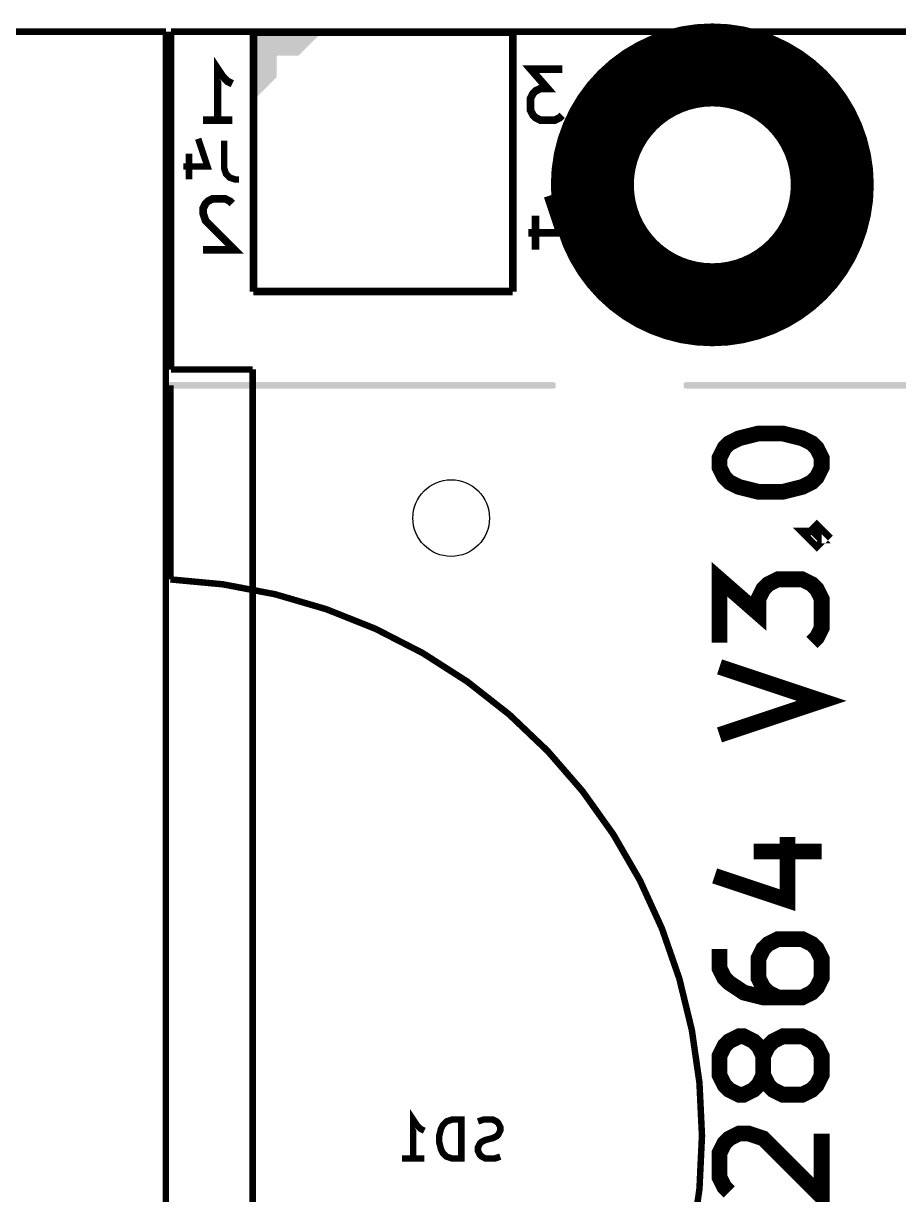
# Model space of a CAD drawing. Extents: x 66 to 205, y -127 to -80.
# Drawn here: x 95.51 to 112.65, y -102.78 to -79.84 of the extents above; entities that cross this region are included whole.
import ezdxf

# ---------------------------------------------------------------- set-up
doc = ezdxf.new("R2010")
doc.units = 0
doc.layers.get('0').update_dxf_attribs({"linetype": 'CONTINUOUS'})
for name, color, linetype in [('MKSMINI12864-B_SILKS_GBR', 5, 'CONTINUOUS'), ('MKSMINI12864-EDGE_CUTS_GBR', 3, 'CONTINUOUS'), ('MKSMINI12864-F_SILKS_GBR', 11, 'CONTINUOUS'), ('MKSMINI12864-NPTH_DRL', 12, 'CONTINUOUS')]:
    doc.layers.add(name, color=color, linetype=linetype)

# ---------------------------------------------------------------- blocks, each defined once
blk = doc.blocks.new('ROUND_63')
blk.add_circle((0, 0), 0.751)

msp = doc.modelspace()

# ---------------------------------------------------------------- linework, layer by layer
at = {"layer": 'MKSMINI12864-B_SILKS_GBR'}
for points, const_width in [([(105.0925, -80.01), (100.0125, -80.01)], 0.15), ([(100.0125, -80.01), (100.0125, -85.09)], 0.15), ([(105.0925, -85.09), (105.0925, -80.01)], 0.15), ([(99.314, -81.73238), (99.314, -80.73238), (99.409238, -80.875238), (99.504476, -80.970476), (99.599714, -81.018094)], 0.15), ([(106.060834, -80.73238), (105.441786, -80.73238), (105.77512, -81.113332), (105.632262, -81.113332), (105.537024, -81.160952), (105.489404, -81.20857), (105.441786, -81.303808), (105.441786, -81.541904), (105.489404, -81.637142), (105.537024, -81.68476), (105.632262, -81.73238), (105.917976, -81.73238), (106.013214, -81.68476), (106.060834, -81.637142)], 0.15), ([(99.028286, -81.73238), (99.599714, -81.73238)], 0.15), ([(98.933, -82.096428), (99.114428, -82.640714), (98.642714, -82.640714)], 0.127), ([(99.441, -82.132714), (99.441, -82.677), (99.477286, -82.785856), (99.549858, -82.858428), (99.658714, -82.894714), (99.731286, -82.894714)], 0.127), ([(98.751572, -82.386714), (98.751572, -82.894714)], 0.127), ([(99.599714, -83.367618), (99.552096, -83.32), (99.456858, -83.27238), (99.218762, -83.27238), (99.123524, -83.32), (99.075904, -83.367618), (99.028286, -83.462856), (99.028286, -83.558094), (99.075904, -83.700952), (99.647334, -84.27238), (99.028286, -84.27238)], 0.15), ([(105.77512, -83.22476), (106.013214, -83.939046), (105.394166, -83.939046)], 0.15), ([(105.537024, -83.605714), (105.537024, -84.27238)], 0.15), ([(100.0125, -85.09), (105.0925, -85.09)], 0.15), ([(98.386, -86.9285), (98.386, -90.7285)], 0.127), ([(103.142142, -102.071714), (103.142142, -101.309714), (103.214714, -101.41857), (103.287286, -101.491142), (103.359858, -101.527428)], 0.127), ([(104.085572, -102.071714), (104.085572, -101.309714), (103.904142, -101.309714), (103.795286, -101.346), (103.722714, -101.41857), (103.686428, -101.491142), (103.650142, -101.636284), (103.650142, -101.745142), (103.686428, -101.890284), (103.722714, -101.962856), (103.795286, -102.035428), (103.904142, -102.071714), (104.085572, -102.071714)], 0.127), ([(104.847572, -102.035428), (104.738714, -102.071714), (104.557286, -102.071714), (104.484714, -102.035428), (104.448428, -101.999142), (104.412142, -101.92657), (104.412142, -101.854), (104.448428, -101.781428), (104.484714, -101.745142), (104.557286, -101.708856), (104.702428, -101.67257), (104.775, -101.636284), (104.811286, -101.6), (104.847572, -101.527428), (104.847572, -101.454856), (104.811286, -101.382284), (104.775, -101.346), (104.702428, -101.309714), (104.521, -101.309714), (104.412142, -101.346)], 0.127), ([(102.924428, -102.071714), (103.359858, -102.071714)], 0.127)]:
    msp.add_lwpolyline(points, dxfattribs=dict(at, const_width=const_width))
at = {"layer": 'MKSMINI12864-B_SILKS_GBR', "const_width": 1.524}
msp.add_lwpolyline([(106.6, -83, 1), (111.4, -83, 1)], format="xyb", close=True, dxfattribs=at)
at = {"layer": 'MKSMINI12864-B_SILKS_GBR', "const_width": 0.127}
msp.add_lwpolyline([(98.390622, -112.528286, 0.9549773), (98.386, -90.7285)], format="xyb", dxfattribs=at)
at = {"layer": 'MKSMINI12864-B_SILKS_GBR'}
for points in [[(99.9625, -80.01), (99.964592, -79.995686), (101.330692, -80.01), (101.328162, -79.995686)], [(99.9625, -80.017228), (99.9625, -80.01), (101.33197, -80.017228), (101.330692, -80.01)], [(99.9625, -80.045354), (99.9625, -80.017228), (101.317854, -80.045354), (101.33197, -80.017228)], [(99.9625, -80.467), (99.9625, -80.045354), (100.896208, -80.467), (101.317854, -80.045354)], [(99.964592, -79.995686), (99.9712, -79.98624), (101.328162, -79.995686), (101.32649, -79.98624)], [(99.9712, -79.98624), (99.98263, -79.969902), (101.32649, -79.98624), (101.309148, -79.969902)], [(99.98263, -79.969902), (99.998436, -79.964662), (101.309148, -79.969902), (101.303584, -79.964662)], [(99.998436, -79.964662), (100.0125, -79.96), (101.303584, -79.964662), (101.2825, -79.96)], [(99.9625, -80.893708), (99.9625, -80.467), (100.4695, -80.893708), (100.4695, -80.467)], [(99.9625, -81.28), (99.9625, -80.893708), (100.083208, -81.28), (100.4695, -80.893708)], [(99.972402, -81.309868), (99.9625, -81.28), (100.05334, -81.309868), (100.083208, -81.28)], [(99.980246, -81.315354), (99.972402, -81.309868), (100.047854, -81.315354), (100.05334, -81.309868)], [(99.987024, -81.320094), (99.980246, -81.315354), (100.042368, -81.320094), (100.047854, -81.315354)], [(99.998188, -81.327904), (99.987024, -81.320094), (100.018818, -81.327904), (100.042368, -81.320094)], [(100.0125, -81.33), (99.998188, -81.327904), (100.0125, -81.33), (100.018818, -81.327904)], [(98.323052, -86.936854), (98.32843, -86.901704), (105.935, -86.936854), (105.935, -86.901704)], [(98.337196, -86.968888), (98.323052, -86.936854), (105.935, -86.968888), (105.935, -86.936854)], [(98.32843, -86.901704), (98.340336, -86.888112), (105.935, -86.901704), (105.935, -86.888112)], [(98.340336, -86.888112), (98.351862, -86.874956), (105.935, -86.888112), (105.915676, -86.874956)], [(98.351862, -86.874956), (98.37537, -86.8681), (105.915676, -86.874956), (105.905604, -86.8681)], [(98.37537, -86.8681), (98.386, -86.865), (105.905604, -86.8681), (105.886, -86.865)], [(108.437, -86.888112), (108.451862, -86.874956), (114.979522, -86.888112), (114.96872, -86.874956)], [(108.437, -86.968888), (108.437, -86.888112), (115.04584, -86.968888), (114.979522, -86.888112)], [(108.451862, -86.874956), (108.486, -86.865), (114.96872, -86.874956), (114.960546, -86.865)], [(98.337414, -86.969386), (98.337196, -86.968888), (105.934436, -86.969386), (105.935, -86.968888)], [(98.356422, -86.982042), (98.337414, -86.969386), (105.920136, -86.982042), (105.934436, -86.969386)], [(98.367012, -86.989094), (98.356422, -86.982042), (105.89596, -86.989094), (105.920136, -86.982042)], [(98.386, -86.992), (98.367012, -86.989094), (105.886, -86.992), (105.89596, -86.989094)], [(108.466396, -86.988896), (108.437, -86.968888), (115.062266, -86.988896), (115.04584, -86.968888)], [(108.486, -86.992), (108.466396, -86.988896), (115.064814, -86.992), (115.062266, -86.988896)]]:
    msp.add_solid(points, dxfattribs=at)
at = {"layer": 'MKSMINI12864-EDGE_CUTS_GBR', "const_width": 0.127}
for points in [[(98.3, -80), (72.3, -80)], [(98.3, -121.5), (98.3, -80)], [(98.4, -86.618), (98.4, -80)], [(203.5, -80), (98.4, -80)], [(100, -86.618), (98.4, -86.618)], [(100, -115.82), (100, -86.614)]]:
    msp.add_lwpolyline(points, dxfattribs=at)
msp.add_lwpolyline([(107.4, -83, 1), (110.6, -83, 1)], format="xyb", close=True, dxfattribs=at)
at = {"layer": 'MKSMINI12864-F_SILKS_GBR', "const_width": 1.524}
msp.add_lwpolyline([(106.6, -83, 1), (111.4, -83, 1)], format="xyb", close=True, dxfattribs=at)
at = {"layer": 'MKSMINI12864-F_SILKS_GBR', "const_width": 0.3081}
for points in [[(109.140762, -88.536714), (109.140762, -88.346238), (109.236, -88.15576), (109.331238, -88.060522), (109.521714, -87.965284), (109.902666, -87.870046), (110.378858, -87.870046), (110.75981, -87.965284), (110.950286, -88.060522), (111.045524, -88.15576), (111.140762, -88.346238), (111.140762, -88.536714), (111.045524, -88.72719), (110.950286, -88.822428), (110.75981, -88.917666), (110.378858, -89.012904), (109.902666, -89.012904), (109.521714, -88.917666), (109.331238, -88.822428), (109.236, -88.72719), (109.140762, -88.536714)], [(110.950286, -89.870046), (111.045524, -89.774808), (111.140762, -89.870046), (111.045524, -89.965284), (110.950286, -89.870046), (111.140762, -89.870046)], [(109.140762, -91.965284), (109.140762, -90.72719), (109.902666, -91.393856), (109.902666, -91.108142), (109.997904, -90.917666), (110.093142, -90.822428), (110.28362, -90.72719), (110.75981, -90.72719), (110.950286, -90.822428), (111.045524, -90.917666), (111.140762, -91.108142), (111.140762, -91.67957), (111.045524, -91.870046), (110.950286, -91.965284)], [(109.140762, -93.774808), (111.140762, -93.108142), (109.140762, -92.441476)], [(109.045524, -96.536714), (110.474096, -97.012904), (110.474096, -95.774808)], [(109.807428, -96.060522), (111.140762, -96.060522)], [(109.140762, -97.965284), (109.140762, -98.346238), (109.236, -98.536714), (109.331238, -98.631952), (109.616952, -98.822428), (109.997904, -98.917666), (110.75981, -98.917666), (110.950286, -98.822428), (111.045524, -98.72719), (111.140762, -98.536714), (111.140762, -98.15576), (111.045524, -97.965284), (110.950286, -97.870046), (110.75981, -97.774808), (110.28362, -97.774808), (110.093142, -97.870046), (109.997904, -97.965284), (109.902666, -98.15576), (109.902666, -98.536714), (109.997904, -98.72719), (110.093142, -98.822428), (110.28362, -98.917666)], [(109.997904, -100.441476), (109.902666, -100.631952), (109.807428, -100.72719), (109.616952, -100.822428), (109.521714, -100.822428), (109.331238, -100.72719), (109.236, -100.631952), (109.140762, -100.441476), (109.140762, -100.060522), (109.236, -99.870046), (109.331238, -99.774808), (109.521714, -99.67957), (109.616952, -99.67957), (109.807428, -99.774808), (109.902666, -99.870046), (109.997904, -100.060522), (109.997904, -100.441476), (110.093142, -100.631952), (110.18838, -100.72719), (110.378858, -100.822428), (110.75981, -100.822428), (110.950286, -100.72719), (111.045524, -100.631952), (111.140762, -100.441476), (111.140762, -100.060522), (111.045524, -99.870046), (110.950286, -99.774808), (110.75981, -99.67957), (110.378858, -99.67957), (110.18838, -99.774808), (110.093142, -99.870046), (109.997904, -100.060522)], [(109.331238, -102.72719), (109.236, -102.631952), (109.140762, -102.441476), (109.140762, -101.965284), (109.236, -101.774808), (109.331238, -101.67957), (109.521714, -101.584332), (109.71219, -101.584332), (109.997904, -101.67957), (111.140762, -102.822428), (111.140762, -101.584332)]]:
    msp.add_lwpolyline(points, dxfattribs=at)

# ---------------------------------------------------------------- block references
at = {"layer": 'MKSMINI12864-NPTH_DRL'}
msp.add_blockref('ROUND_63', (103.886, -89.52738), dxfattribs=at)

doc.saveas('drawing.dxf')
